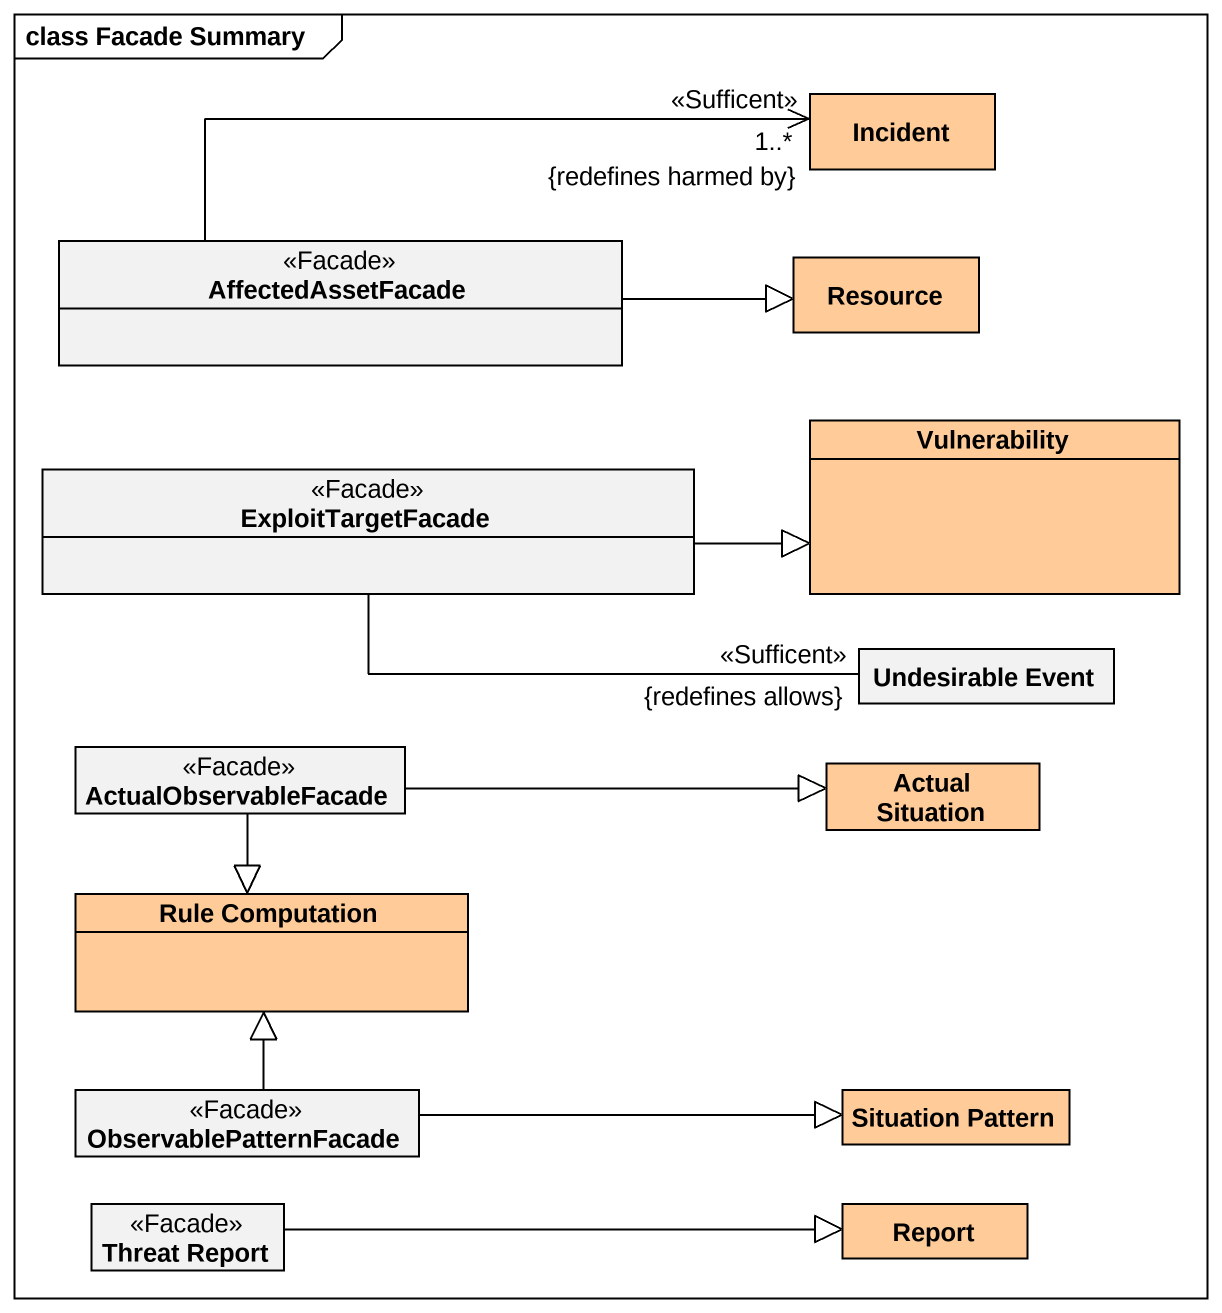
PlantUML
@startuml
mainframe class Facade Summary
hide circle
hide empty members
class Incident #FFCC99
class AffectedAssetFacade <<Facade>>
class Resource #FFCC99
class Vulnerability #FFCC99
class ExploitTargetFacade <<Facade>>
class ActualObservableFacade <<Facade>>
class "Undesirable Event" as Undesirable_Event
class "Actual Situation" as Actual_Situation #FFCC99
class "Rule Computation" as Rule_Computation #FFCC99
class ObservablePatternFacade <<Facade>>
class "Situation Pattern" as Situation_Pattern #FFCC99
class "Threat Report" as Threat_Report <<Facade>>
class Report #FFCC99
AffectedAssetFacade -right-> "{redefines harmed by}\n1..*\n<<Sufficent>>" Incident
AffectedAssetFacade -right-|> Resource
ExploitTargetFacade -right-|> Vulnerability
ExploitTargetFacade -right- "{redefines allows}\n<<Sufficent>>" Undesirable_Event
ActualObservableFacade -right-|> Actual_Situation
ActualObservableFacade --|> Rule_Computation
ObservablePatternFacade -up-|> Rule_Computation
ObservablePatternFacade -right-|> Situation_Pattern
Threat_Report -right-|> Report
@enduml
